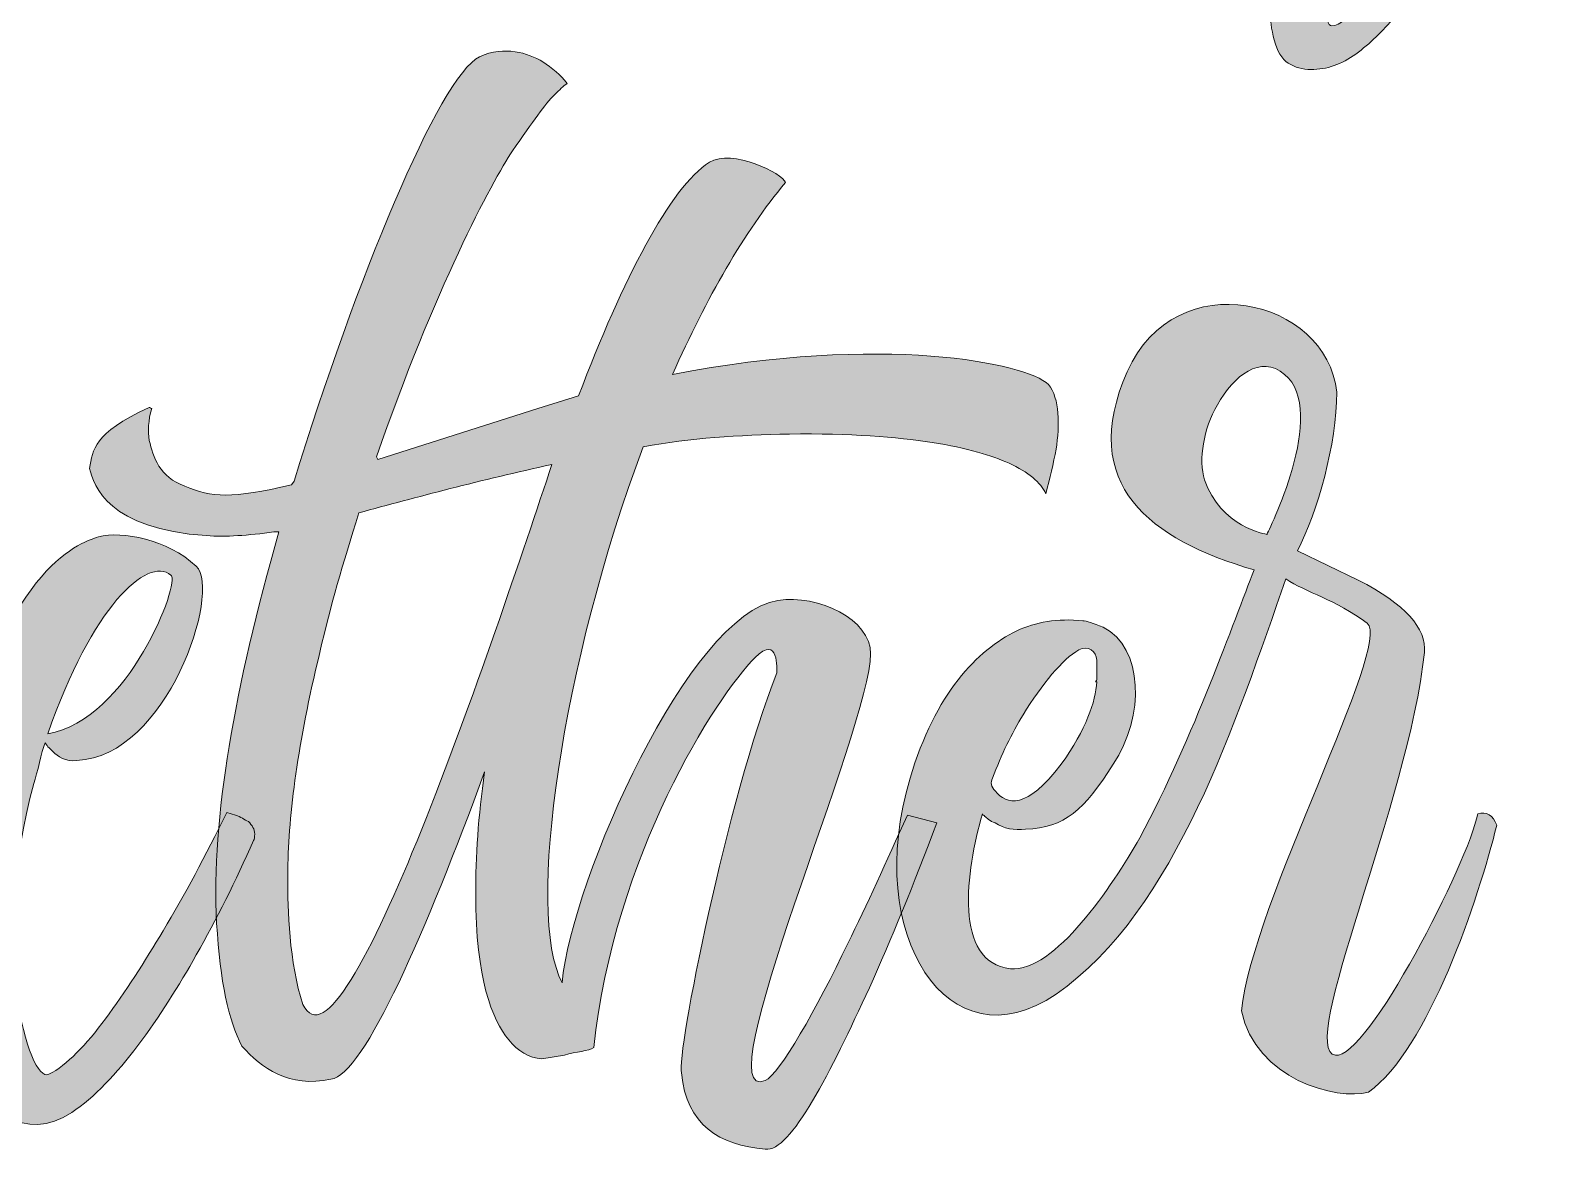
# Model space of a CAD drawing. Header units: inches. Extents: x 148 to 932, y -886 to -194.
# Drawn here: x 540 to 931.8, y -820.7 to -528.9 of the extents above; entities that cross this region are included whole.
import ezdxf

# ---------------------------------------------------------------- set-up
doc = ezdxf.new("R2010")
doc.units = ezdxf.units.IN
doc.header["$MEASUREMENT"] = 0
doc.layers.add('Layer 1', color=7, linetype='Continuous')

# ---------------------------------------------------------------- blocks, each defined once
blk = doc.blocks.new('block 3')
at = {"layer": 'Layer 1', "true_color": 0x040404}
h = blk.add_hatch(color=18, dxfattribs=at)
h.dxf.hatch_style = 2
edge = h.paths.add_edge_path()
edge.add_spline(control_points=[(929.63, -429.14), (931.3, -429.62), (931.84, -430.82), (931.25, -432.73), (930.64, -434.65), (930.11, -436.09), (929.63, -437.05), (925.79, -448.55), (921.66, -459.82), (917.23, -470.84), (912.79, -481.87), (907.82, -492.65), (902.31, -503.19), (900.87, -506.07), (898.95, -509.54), (896.55, -513.62), (894.16, -517.69), (891.46, -521.59), (888.47, -525.3), (885.47, -529.02), (882.17, -532.19), (878.58, -534.83), (874.98, -537.47), (871.15, -538.79), (867.08, -538.79), (864.92, -538.79), (863, -538.25), (861.32, -537.17), (859.64, -536.09), (858.45, -534.11), (857.73, -531.24), (857.01, -528.6), (856.65, -525.9), (856.65, -523.15), (856.65, -520.39), (856.77, -517.69), (857.01, -515.06), (857.49, -511.94), (857.96, -508.95), (858.45, -506.07), (858.92, -503.19), (859.4, -500.2), (859.89, -497.08), (860.6, -493.96), (861.56, -490.07), (862.76, -485.4), (863.96, -480.73), (865.21, -476.05), (866.54, -471.38), (867.85, -466.71), (868.99, -462.51), (869.95, -458.8), (870.91, -455.08), (871.39, -452.86), (871.39, -452.14), (871.63, -450.95), (871.8, -449.75), (871.93, -448.55), (872.05, -447.35), (871.87, -446.16), (871.39, -444.95), (870.19, -442.8), (868.39, -441.3), (866, -440.46), (863.6, -439.62), (861.44, -438.73), (859.53, -437.76), (854.49, -435.61), (849.88, -432.68), (845.69, -428.96), (841.49, -425.24), (839.28, -420.39), (839.03, -414.4), (838.56, -408.41), (840.35, -403.38), (844.43, -399.3), (846.82, -396.91), (849.82, -395.7), (853.41, -395.7), (855.33, -395.7), (857.13, -396.19), (858.81, -397.14), (861.44, -398.58), (863, -400.74), (863.48, -403.61), (863.96, -406.49), (863.96, -409.25), (863.48, -411.88), (863, -417.87), (861.56, -423.39), (859.17, -428.42), (862.76, -429.86), (866.48, -431.18), (870.31, -432.37), (874.14, -433.57), (877.38, -435.85), (880.02, -439.2), (882.17, -442.08), (883.61, -445.26), (884.33, -448.73), (885.05, -452.21), (885.41, -455.74), (885.41, -459.34), (885.41, -463.41), (885.17, -467.37), (884.69, -471.2), (884.21, -475.04), (883.61, -478.87), (882.89, -482.7), (882.41, -484.62), (881.39, -488.04), (879.84, -492.95), (878.28, -497.86), (876.72, -502.89), (875.16, -508.05), (873.6, -513.2), (872.47, -517.75), (871.75, -521.71), (871.03, -525.66), (871.27, -527.64), (872.47, -527.64), (874.38, -527.64), (877.08, -525.3), (880.56, -520.63), (884.03, -515.96), (887.69, -510.44), (891.52, -504.09), (895.35, -497.74), (899.01, -491.33), (902.49, -484.86), (905.96, -478.39), (908.54, -473.36), (910.21, -469.76), (910.94, -467.85), (912.01, -465.27), (913.45, -462.03), (914.89, -458.8), (916.33, -455.44), (917.77, -451.96), (919.2, -448.49), (920.58, -445.31), (921.9, -442.44), (923.21, -439.56), (923.99, -437.65), (924.24, -436.69), (924.71, -435.49), (925.25, -433.93), (925.85, -432.01), (926.45, -430.1), (927.47, -429.14), (928.91, -429.14), (928.91, -429.14), (929.63, -429.14), (929.63, -429.14)], knot_values=[0, 0, 0, 0, 1, 1, 1, 2, 2, 2, 3, 3, 3, 4, 4, 4, 5, 5, 5, 6, 6, 6, 7, 7, 7, 8, 8, 8, 9, 9, 9, 10, 10, 10, 11, 11, 11, 12, 12, 12, 13, 13, 13, 14, 14, 14, 15, 15, 15, 16, 16, 16, 17, 17, 17, 18, 18, 18, 19, 19, 19, 20, 20, 20, 21, 21, 21, 22, 22, 22, 23, 23, 23, 24, 24, 24, 25, 25, 25, 26, 26, 26, 27, 27, 27, 28, 28, 28, 29, 29, 29, 30, 30, 30, 31, 31, 31, 32, 32, 32, 33, 33, 33, 34, 34, 34, 35, 35, 35, 36, 36, 36, 37, 37, 37, 38, 38, 38, 39, 39, 39, 40, 40, 40, 41, 41, 41, 42, 42, 42, 43, 43, 43, 44, 44, 44, 45, 45, 45, 46, 46, 46, 47, 47, 47, 48, 48, 48, 49, 49, 49, 50, 50, 50, 51, 51, 51, 51], degree=3, periodic=1)
edge = h.paths.add_edge_path()
edge.add_spline(control_points=[(851.26, -423.74), (851.73, -424.23), (852.34, -424.64), (853.05, -425), (853.77, -425.36), (854.37, -425.78), (854.85, -426.26), (855.33, -425.06), (856.05, -423.09), (857.01, -420.33), (857.96, -417.58), (858.63, -414.76), (858.99, -411.88), (859.35, -409), (859.22, -406.43), (858.63, -404.15), (858.03, -401.88), (856.53, -400.74), (854.13, -400.74), (854.13, -400.74), (853.05, -400.74), (853.05, -400.74), (850.42, -401.22), (848.51, -402.6), (847.3, -404.87), (846.11, -407.15), (845.51, -409.36), (845.51, -411.52), (845.03, -416.55), (846.94, -420.63), (851.26, -423.74)], knot_values=[0, 0, 0, 0, 1, 1, 1, 2, 2, 2, 3, 3, 3, 4, 4, 4, 5, 5, 5, 6, 6, 6, 7, 7, 7, 8, 8, 8, 9, 9, 9, 10, 10, 10, 10], degree=3, periodic=1)
at = {"layer": 'Layer 1', "lineweight": 0}
blk.add_open_spline([(929.63, -429.14), (931.3, -429.62), (931.84, -430.82), (931.25, -432.73), (930.64, -434.65), (930.11, -436.09), (929.63, -437.05), (925.79, -448.55), (921.66, -459.82), (917.23, -470.84), (912.79, -481.87), (907.82, -492.65), (902.31, -503.19), (900.87, -506.07), (898.95, -509.54), (896.55, -513.62), (894.16, -517.69), (891.46, -521.59), (888.47, -525.3), (885.47, -529.02), (882.17, -532.19), (878.58, -534.83), (874.98, -537.47), (871.15, -538.79), (867.08, -538.79), (864.92, -538.79), (863, -538.25), (861.32, -537.17), (859.64, -536.09), (858.45, -534.11), (857.73, -531.24), (857.01, -528.6), (856.65, -525.9), (856.65, -523.15), (856.65, -520.39), (856.77, -517.69), (857.01, -515.06), (857.49, -511.94), (857.96, -508.95), (858.45, -506.07), (858.92, -503.19), (859.4, -500.2), (859.89, -497.08), (860.6, -493.96), (861.56, -490.07), (862.76, -485.4), (863.96, -480.73), (865.21, -476.05), (866.54, -471.38), (867.85, -466.71), (868.99, -462.51), (869.95, -458.8), (870.91, -455.08), (871.39, -452.86), (871.39, -452.14), (871.63, -450.95), (871.8, -449.75), (871.93, -448.55), (872.05, -447.35), (871.87, -446.16), (871.39, -444.95), (870.19, -442.8), (868.39, -441.3), (866, -440.46), (863.6, -439.62), (861.44, -438.73), (859.53, -437.76), (854.49, -435.61), (849.88, -432.68), (845.69, -428.96), (841.49, -425.24), (839.28, -420.39), (839.03, -414.4), (838.56, -408.41), (840.35, -403.38), (844.43, -399.3), (846.82, -396.91), (849.82, -395.7), (853.41, -395.7), (855.33, -395.7), (857.13, -396.19), (858.81, -397.14), (861.44, -398.58), (863, -400.74), (863.48, -403.61), (863.96, -406.49), (863.96, -409.25), (863.48, -411.88), (863, -417.87), (861.56, -423.39), (859.17, -428.42), (862.76, -429.86), (866.48, -431.18), (870.31, -432.37), (874.14, -433.57), (877.38, -435.85), (880.02, -439.2), (882.17, -442.08), (883.61, -445.26), (884.33, -448.73), (885.05, -452.21), (885.41, -455.74), (885.41, -459.34), (885.41, -463.41), (885.17, -467.37), (884.69, -471.2), (884.21, -475.04), (883.61, -478.87), (882.89, -482.7), (882.41, -484.62), (881.39, -488.04), (879.84, -492.95), (878.28, -497.86), (876.72, -502.89), (875.16, -508.05), (873.6, -513.2), (872.47, -517.75), (871.75, -521.71), (871.03, -525.66), (871.27, -527.64), (872.47, -527.64), (874.38, -527.64), (877.08, -525.3), (880.56, -520.63), (884.03, -515.96), (887.69, -510.44), (891.52, -504.09), (895.35, -497.74), (899.01, -491.33), (902.49, -484.86), (905.96, -478.39), (908.54, -473.36), (910.21, -469.76), (910.94, -467.85), (912.01, -465.27), (913.45, -462.03), (914.89, -458.8), (916.33, -455.44), (917.77, -451.96), (919.2, -448.49), (920.58, -445.31), (921.9, -442.44), (923.21, -439.56), (923.99, -437.65), (924.24, -436.69), (924.71, -435.49), (925.25, -433.93), (925.85, -432.01), (926.45, -430.1), (927.47, -429.14), (928.91, -429.14), (928.91, -429.14), (929.63, -429.14), (929.63, -429.14)], degree=3, knots=[0, 0, 0, 0, 1, 1, 1, 2, 2, 2, 3, 3, 3, 4, 4, 4, 5, 5, 5, 6, 6, 6, 7, 7, 7, 8, 8, 8, 9, 9, 9, 10, 10, 10, 11, 11, 11, 12, 12, 12, 13, 13, 13, 14, 14, 14, 15, 15, 15, 16, 16, 16, 17, 17, 17, 18, 18, 18, 19, 19, 19, 20, 20, 20, 21, 21, 21, 22, 22, 22, 23, 23, 23, 24, 24, 24, 25, 25, 25, 26, 26, 26, 27, 27, 27, 28, 28, 28, 29, 29, 29, 30, 30, 30, 31, 31, 31, 32, 32, 32, 33, 33, 33, 34, 34, 34, 35, 35, 35, 36, 36, 36, 37, 37, 37, 38, 38, 38, 39, 39, 39, 40, 40, 40, 41, 41, 41, 42, 42, 42, 43, 43, 43, 44, 44, 44, 45, 45, 45, 46, 46, 46, 47, 47, 47, 48, 48, 48, 49, 49, 49, 50, 50, 50, 51, 51, 51, 51], dxfattribs=at)
blk = doc.blocks.new('block 4')
at = {"layer": 'Layer 1', "true_color": 0x040404}
h = blk.add_hatch(color=18, dxfattribs=at)
h.dxf.hatch_style = 2
edge = h.paths.add_edge_path()
edge.add_spline(control_points=[(570.33, -625.09), (570.65, -625.09), (570.65, -625.41), (570.98, -625.41), (570, -628.33), (570, -631.25), (570.33, -633.52), (571.3, -637.74), (572.92, -642.93), (579.41, -645.2), (586.22, -648.12), (591.42, -648.44), (606.67, -644.88), (606.67, -644.88), (607.32, -643.9), (607.32, -643.9), (622.89, -593.29), (644.3, -540.73), (654.69, -535.53), (661.18, -532.61), (667.02, -534.56), (670.91, -536.83), (673.18, -538.46), (675.45, -540.08), (677.07, -542.35), (676.1, -543), (675.13, -543.97), (673.83, -545.27), (671.56, -547.54), (668.31, -552.08), (663.12, -559.54), (657.93, -567.33), (643, -595.23), (628.4, -637.74), (628.4, -637.74), (628.73, -638.39), (628.73, -638.39), (628.73, -638.39), (669.61, -625.41), (669.61, -625.41), (669.61, -625.41), (679.99, -622.16), (679.99, -622.16), (691.35, -592.32), (703.35, -568.95), (713.41, -562.46), (719.25, -558.9), (732.23, -565.39), (732.88, -567.66), (722.17, -580.31), (712.76, -597.18), (704, -616.65), (757.54, -606.27), (794.53, -613.73), (800.04, -619.24), (802.96, -622.81), (802.96, -629.63), (801.99, -635.79), (801.34, -639.36), (800.37, -643.25), (799.39, -647.15), (798.1, -644.23), (794.85, -641.63), (789.98, -639.36), (781.22, -635.47), (765, -631.57), (733.85, -631.9), (720.88, -632.22), (708.55, -632.87), (696.54, -635.14), (675.78, -690.3), (666.37, -754.22), (675.78, -772.06), (678.37, -745.46), (708.22, -677.97), (730.93, -674.4), (741.32, -672.78), (754.62, -679.27), (754.62, -688.03), (754.62, -706.52), (711.79, -803.54), (727.69, -797.05), (731.26, -795.42), (740.99, -778.55), (748.78, -762.01), (753.65, -752.27), (758.51, -741.24), (764.03, -729.24), (764.03, -729.24), (771.49, -731.18), (771.49, -731.18), (765.65, -747.08), (759.81, -761.03), (754.29, -773.36), (744.56, -794.45), (734.18, -815.54), (727.69, -814.57), (716.01, -813.59), (707.57, -808.4), (706.27, -795.1), (704.98, -790.23), (717.96, -725.34), (730.61, -692.9), (730.61, -692.25), (731.26, -682.84), (725.09, -689), (715.04, -699.06), (689.08, -739.62), (683.89, -788.61), (682.59, -789.58), (679.34, -789.58), (676.42, -790.56), (676.42, -790.56), (670.59, -791.53), (670.59, -791.53), (667.34, -791.21), (664.42, -789.58), (662.15, -786.66), (657.93, -781.47), (653.71, -771.09), (653.71, -749.35), (653.71, -739.94), (654.36, -729.56), (655.98, -718.2), (641.38, -758.11), (625.16, -795.75), (616.73, -796.72), (606.02, -798.99), (598.88, -793.8), (594.01, -788.29), (590.44, -781.47), (588.5, -772.06), (587.52, -756.81), (586.22, -729.56), (592.06, -697.11), (603.42, -656.88), (603.42, -656.88), (602.12, -656.88), (602.12, -656.88), (595.63, -657.85), (589.79, -658.18), (584.93, -657.85), (559.94, -656.23), (556.05, -645.2), (555.08, -640.66), (556.05, -635.79), (555.73, -631.9), (570.33, -625.09)], knot_values=[0, 0, 0, 0, 1, 1, 1, 2, 2, 2, 3, 3, 3, 4, 4, 4, 5, 5, 5, 6, 6, 6, 7, 7, 7, 8, 8, 8, 9, 9, 9, 10, 10, 10, 11, 11, 11, 12, 12, 12, 13, 13, 13, 14, 14, 14, 15, 15, 15, 16, 16, 16, 17, 17, 17, 18, 18, 18, 19, 19, 19, 20, 20, 20, 21, 21, 21, 22, 22, 22, 23, 23, 23, 24, 24, 24, 25, 25, 25, 26, 26, 26, 27, 27, 27, 28, 28, 28, 29, 29, 29, 30, 30, 30, 31, 31, 31, 32, 32, 32, 33, 33, 33, 34, 34, 34, 35, 35, 35, 36, 36, 36, 37, 37, 37, 38, 38, 38, 39, 39, 39, 40, 40, 40, 41, 41, 41, 42, 42, 42, 43, 43, 43, 44, 44, 44, 45, 45, 45, 46, 46, 46, 47, 47, 47, 48, 48, 48, 49, 49, 49, 49], degree=3, periodic=1)
edge = h.paths.add_edge_path()
edge.add_spline(control_points=[(605.69, -745.78), (605.69, -752.6), (606.02, -767.2), (609.59, -777.58), (619.97, -799.32), (658.9, -682.51), (673.18, -639.69), (655.01, -643.58), (638.46, -648.12), (623.86, -652.01), (619.65, -665.97), (617.05, -673.43), (612.83, -692.25), (607.64, -714.31), (605.69, -731.83), (605.69, -745.78)], knot_values=[0, 0, 0, 0, 1, 1, 1, 2, 2, 2, 3, 3, 3, 4, 4, 4, 5, 5, 5, 5], degree=3, periodic=1)
h = blk.add_hatch(color=18, dxfattribs=at)
h.dxf.hatch_style = 2
edge = h.paths.add_edge_path()
edge.add_spline(control_points=[(852.61, -666.62), (826, -658.83), (807.51, -644.88), (820.16, -616), (832.49, -588.1), (871.1, -597.18), (873.7, -621.19), (873.7, -634.5), (868.83, -651.69), (863.64, -661.75), (863.64, -661.75), (879.21, -669.21), (879.21, -669.21), (891.22, -675.38), (896.73, -681.54), (896.08, -687.71), (892.19, -725.67), (863.31, -789.26), (873.37, -790.56), (881.48, -791.85), (907.44, -740.92), (909.71, -728.91), (911.98, -728.26), (913.6, -729.24), (914.58, -731.83), (910.03, -750.32), (897.06, -789.26), (881.81, -799.97), (873.7, -802.24), (852.93, -796.72), (849.36, -779.2), (851.96, -752.27), (887.97, -685.43), (881.48, -680.24), (873.37, -674.08), (865.91, -672.46), (860.72, -668.89), (848.06, -704.58), (832.81, -753.57), (801.99, -774.98), (774.41, -793.8), (752.67, -759.73), (764.68, -719.83), (771.17, -698.09), (781.87, -687.06), (791.93, -682.19), (796.8, -679.92), (802.32, -678.95), (808.8, -679.59), (809.78, -679.59), (811.4, -680.24), (814, -681.22), (824.38, -686.41), (824.7, -703.93), (816.59, -716.26), (809.13, -727.94), (804.26, -732.48), (794.2, -732.81), (791.28, -733.13), (788.69, -732.81), (786.42, -731.18), (785.12, -730.86), (784.15, -729.89), (783.82, -729.56), (783.5, -729.24), (783.17, -729.24), (783.17, -728.91), (778.95, -743.51), (775.71, -766.87), (790.31, -768.49), (801.67, -769.47), (816.27, -747.4), (823.4, -735.08), (837.36, -708.79), (847.42, -679.59), (852.61, -666.62)], knot_values=[0, 0, 0, 0, 1, 1, 1, 2, 2, 2, 3, 3, 3, 4, 4, 4, 5, 5, 5, 6, 6, 6, 7, 7, 7, 8, 8, 8, 9, 9, 9, 10, 10, 10, 11, 11, 11, 12, 12, 12, 13, 13, 13, 14, 14, 14, 15, 15, 15, 16, 16, 16, 17, 17, 17, 18, 18, 18, 19, 19, 19, 20, 20, 20, 21, 21, 21, 22, 22, 22, 23, 23, 23, 24, 24, 24, 25, 25, 25, 25], degree=3, periodic=1)
edge = h.paths.add_edge_path()
edge.add_spline(control_points=[(786.42, -723.07), (789.34, -726.64), (794.53, -727.94), (803.29, -716.26), (809.78, -707.17), (812.05, -700.36), (812.37, -695.17), (812.37, -695.17), (812.05, -695.17), (812.05, -695.17), (812.37, -694.84), (812.37, -694.84), (812.37, -694.52), (812.37, -694.52), (812.37, -689.65), (812.37, -689.65), (812.37, -687.38), (810.1, -685.76), (807.83, -687.06), (803.61, -689.33), (798.42, -695.82), (793.56, -703.6), (790.64, -708.47), (788.04, -713.66), (785.77, -719.83), (785.12, -720.8), (785.44, -722.1), (786.42, -723.07)], knot_values=[0, 0, 0, 0, 1, 1, 1, 2, 2, 2, 3, 3, 3, 4, 4, 4, 5, 5, 5, 6, 6, 6, 7, 7, 7, 8, 8, 8, 9, 9, 9, 9], degree=3, periodic=1)
edge = h.paths.add_edge_path()
edge.add_spline(control_points=[(860.39, -616.65), (854.23, -611.46), (847.42, -616.97), (843.2, -624.44), (839.63, -630.6), (838.33, -638.39), (839.95, -643.58), (843.85, -655.58), (855.85, -657.53), (855.85, -657.53), (855.85, -657.53), (871.75, -626.06), (860.39, -616.65)], knot_values=[0, 0, 0, 0, 1, 1, 1, 2, 2, 2, 3, 3, 3, 4, 4, 4, 4], degree=3, periodic=1)
h = blk.add_hatch(color=18, dxfattribs=at)
h.dxf.hatch_style = 2
edge = h.paths.add_edge_path()
edge.add_spline(control_points=[(597.25, -734.1), (597.25, -734.75), (597.25, -735.4), (596.93, -735.73), (592.39, -746.11), (587.52, -755.84), (582.33, -764.93), (573.57, -780.5), (561.89, -797.69), (550.53, -805.16), (526.52, -820.73), (508.68, -775.63), (520.68, -721.12), (532.69, -666.94), (551.83, -659.8), (557.35, -658.18), (563.51, -656.56), (574.87, -658.83), (582.33, -665.64), (588.82, -672.13), (574.87, -714.31), (551.83, -715.28), (548.91, -715.61), (546.96, -714.31), (545.67, -713.01), (544.69, -712.04), (544.04, -711.39), (543.72, -710.74), (542.75, -713.01), (541.77, -718.53), (540.8, -721.12), (529.44, -762.65), (539.5, -798.02), (544.69, -795.42), (553.78, -790.88), (564.48, -774.34), (573.89, -758.76), (579.41, -749.68), (584.6, -739.62), (590.12, -728.59), (590.12, -728.59), (592.39, -729.24), (592.39, -729.24), (593.69, -729.56), (594.66, -730.53), (595.63, -730.86), (596.6, -731.83), (597.25, -732.81), (597.25, -734.1)], knot_values=[0, 0, 0, 0, 1, 1, 1, 2, 2, 2, 3, 3, 3, 4, 4, 4, 5, 5, 5, 6, 6, 6, 7, 7, 7, 8, 8, 8, 9, 9, 9, 10, 10, 10, 11, 11, 11, 12, 12, 12, 13, 13, 13, 14, 14, 14, 15, 15, 15, 16, 16, 16, 16], degree=3, periodic=1)
edge = h.paths.add_edge_path()
edge.add_spline(control_points=[(544.37, -708.47), (565.13, -704.9), (578.44, -669.54), (575.84, -667.91), (569.68, -663.05), (555.72, -676.03), (544.37, -708.47)], knot_values=[0, 0, 0, 0, 1, 1, 1, 2, 2, 2, 2], degree=3, periodic=1)
at = {"layer": 'Layer 1', "lineweight": 0}
for points, knots in [([(570.33, -625.09), (570.65, -625.09), (570.65, -625.41), (570.98, -625.41), (570, -628.33), (570, -631.25), (570.33, -633.52), (571.3, -637.74), (572.92, -642.93), (579.41, -645.2), (586.22, -648.12), (591.42, -648.44), (606.67, -644.88), (606.67, -644.88), (607.32, -643.9), (607.32, -643.9), (622.89, -593.29), (644.3, -540.73), (654.69, -535.53), (661.18, -532.61), (667.02, -534.56), (670.91, -536.83), (673.18, -538.46), (675.45, -540.08), (677.07, -542.35), (676.1, -543), (675.13, -543.97), (673.83, -545.27), (671.56, -547.54), (668.31, -552.08), (663.12, -559.54), (657.93, -567.33), (643, -595.23), (628.4, -637.74), (628.4, -637.74), (628.73, -638.39), (628.73, -638.39), (628.73, -638.39), (669.61, -625.41), (669.61, -625.41), (669.61, -625.41), (679.99, -622.16), (679.99, -622.16), (691.35, -592.32), (703.35, -568.95), (713.41, -562.46), (719.25, -558.9), (732.23, -565.39), (732.88, -567.66), (722.17, -580.31), (712.76, -597.18), (704, -616.65), (757.54, -606.27), (794.53, -613.73), (800.04, -619.24), (802.96, -622.81), (802.96, -629.63), (801.99, -635.79), (801.34, -639.36), (800.37, -643.25), (799.39, -647.15), (798.1, -644.23), (794.85, -641.63), (789.98, -639.36), (781.22, -635.47), (765, -631.57), (733.85, -631.9), (720.88, -632.22), (708.55, -632.87), (696.54, -635.14), (675.78, -690.3), (666.37, -754.22), (675.78, -772.06), (678.37, -745.46), (708.22, -677.97), (730.93, -674.4), (741.32, -672.78), (754.62, -679.27), (754.62, -688.03), (754.62, -706.52), (711.79, -803.54), (727.69, -797.05), (731.26, -795.42), (740.99, -778.55), (748.78, -762.01), (753.65, -752.27), (758.51, -741.24), (764.03, -729.24), (764.03, -729.24), (771.49, -731.18), (771.49, -731.18), (765.65, -747.08), (759.81, -761.03), (754.29, -773.36), (744.56, -794.45), (734.18, -815.54), (727.69, -814.57), (716.01, -813.59), (707.57, -808.4), (706.27, -795.1), (704.98, -790.23), (717.96, -725.34), (730.61, -692.9), (730.61, -692.25), (731.26, -682.84), (725.09, -689), (715.04, -699.06), (689.08, -739.62), (683.89, -788.61), (682.59, -789.58), (679.34, -789.58), (676.42, -790.56), (676.42, -790.56), (670.59, -791.53), (670.59, -791.53), (667.34, -791.21), (664.42, -789.58), (662.15, -786.66), (657.93, -781.47), (653.71, -771.09), (653.71, -749.35), (653.71, -739.94), (654.36, -729.56), (655.98, -718.2), (641.38, -758.11), (625.16, -795.75), (616.73, -796.72), (606.02, -798.99), (598.88, -793.8), (594.01, -788.29), (590.44, -781.47), (588.5, -772.06), (587.52, -756.81), (586.22, -729.56), (592.06, -697.11), (603.42, -656.88), (603.42, -656.88), (602.12, -656.88), (602.12, -656.88), (595.63, -657.85), (589.79, -658.18), (584.93, -657.85), (559.94, -656.23), (556.05, -645.2), (555.08, -640.66), (556.05, -635.79), (555.73, -631.9), (570.33, -625.09)], [0, 0, 0, 0, 1, 1, 1, 2, 2, 2, 3, 3, 3, 4, 4, 4, 5, 5, 5, 6, 6, 6, 7, 7, 7, 8, 8, 8, 9, 9, 9, 10, 10, 10, 11, 11, 11, 12, 12, 12, 13, 13, 13, 14, 14, 14, 15, 15, 15, 16, 16, 16, 17, 17, 17, 18, 18, 18, 19, 19, 19, 20, 20, 20, 21, 21, 21, 22, 22, 22, 23, 23, 23, 24, 24, 24, 25, 25, 25, 26, 26, 26, 27, 27, 27, 28, 28, 28, 29, 29, 29, 30, 30, 30, 31, 31, 31, 32, 32, 32, 33, 33, 33, 34, 34, 34, 35, 35, 35, 36, 36, 36, 37, 37, 37, 38, 38, 38, 39, 39, 39, 40, 40, 40, 41, 41, 41, 42, 42, 42, 43, 43, 43, 44, 44, 44, 45, 45, 45, 46, 46, 46, 47, 47, 47, 48, 48, 48, 49, 49, 49, 49]), ([(852.61, -666.62), (826, -658.83), (807.51, -644.88), (820.16, -616), (832.49, -588.1), (871.1, -597.18), (873.7, -621.19), (873.7, -634.5), (868.83, -651.69), (863.64, -661.75), (863.64, -661.75), (879.21, -669.21), (879.21, -669.21), (891.22, -675.38), (896.73, -681.54), (896.08, -687.71), (892.19, -725.67), (863.31, -789.26), (873.37, -790.56), (881.48, -791.85), (907.44, -740.92), (909.71, -728.91), (911.98, -728.26), (913.6, -729.24), (914.58, -731.83), (910.03, -750.32), (897.06, -789.26), (881.81, -799.97), (873.7, -802.24), (852.93, -796.72), (849.36, -779.2), (851.96, -752.27), (887.97, -685.43), (881.48, -680.24), (873.37, -674.08), (865.91, -672.46), (860.72, -668.89), (848.06, -704.58), (832.81, -753.57), (801.99, -774.98), (774.41, -793.8), (752.67, -759.73), (764.68, -719.83), (771.17, -698.09), (781.87, -687.06), (791.93, -682.19), (796.8, -679.92), (802.32, -678.95), (808.8, -679.59), (809.78, -679.59), (811.4, -680.24), (814, -681.22), (824.38, -686.41), (824.7, -703.93), (816.59, -716.26), (809.13, -727.94), (804.26, -732.48), (794.2, -732.81), (791.28, -733.13), (788.69, -732.81), (786.42, -731.18), (785.12, -730.86), (784.15, -729.89), (783.82, -729.56), (783.5, -729.24), (783.17, -729.24), (783.17, -728.91), (778.95, -743.51), (775.71, -766.87), (790.31, -768.49), (801.67, -769.47), (816.27, -747.4), (823.4, -735.08), (837.36, -708.79), (847.42, -679.59), (852.61, -666.62)], [0, 0, 0, 0, 1, 1, 1, 2, 2, 2, 3, 3, 3, 4, 4, 4, 5, 5, 5, 6, 6, 6, 7, 7, 7, 8, 8, 8, 9, 9, 9, 10, 10, 10, 11, 11, 11, 12, 12, 12, 13, 13, 13, 14, 14, 14, 15, 15, 15, 16, 16, 16, 17, 17, 17, 18, 18, 18, 19, 19, 19, 20, 20, 20, 21, 21, 21, 22, 22, 22, 23, 23, 23, 24, 24, 24, 25, 25, 25, 25]), ([(860.39, -616.65), (854.23, -611.46), (847.42, -616.97), (843.2, -624.44), (839.63, -630.6), (838.33, -638.39), (839.95, -643.58), (843.85, -655.58), (855.85, -657.53), (855.85, -657.53), (855.85, -657.53), (871.75, -626.06), (860.39, -616.65)], [0, 0, 0, 0, 1, 1, 1, 2, 2, 2, 3, 3, 3, 4, 4, 4, 4]), ([(605.69, -745.78), (605.69, -752.6), (606.02, -767.2), (609.59, -777.58), (619.97, -799.32), (658.9, -682.51), (673.18, -639.69), (655.01, -643.58), (638.46, -648.12), (623.86, -652.01), (619.65, -665.97), (617.05, -673.43), (612.83, -692.25), (607.64, -714.31), (605.69, -731.83), (605.69, -745.78)], [0, 0, 0, 0, 1, 1, 1, 2, 2, 2, 3, 3, 3, 4, 4, 4, 5, 5, 5, 5]), ([(597.25, -734.1), (597.25, -734.75), (597.25, -735.4), (596.93, -735.73), (592.39, -746.11), (587.52, -755.84), (582.33, -764.93), (573.57, -780.5), (561.89, -797.69), (550.53, -805.16), (526.52, -820.73), (508.68, -775.63), (520.68, -721.12), (532.69, -666.94), (551.83, -659.8), (557.35, -658.18), (563.51, -656.56), (574.87, -658.83), (582.33, -665.64), (588.82, -672.13), (574.87, -714.31), (551.83, -715.28), (548.91, -715.61), (546.96, -714.31), (545.67, -713.01), (544.69, -712.04), (544.04, -711.39), (543.72, -710.74), (542.75, -713.01), (541.77, -718.53), (540.8, -721.12), (529.44, -762.65), (539.5, -798.02), (544.69, -795.42), (553.78, -790.88), (564.48, -774.34), (573.89, -758.76), (579.41, -749.68), (584.6, -739.62), (590.12, -728.59), (590.12, -728.59), (592.39, -729.24), (592.39, -729.24), (593.69, -729.56), (594.66, -730.53), (595.63, -730.86), (596.6, -731.83), (597.25, -732.81), (597.25, -734.1)], [0, 0, 0, 0, 1, 1, 1, 2, 2, 2, 3, 3, 3, 4, 4, 4, 5, 5, 5, 6, 6, 6, 7, 7, 7, 8, 8, 8, 9, 9, 9, 10, 10, 10, 11, 11, 11, 12, 12, 12, 13, 13, 13, 14, 14, 14, 15, 15, 15, 16, 16, 16, 16]), ([(544.37, -708.47), (565.13, -704.9), (578.44, -669.54), (575.84, -667.91), (569.68, -663.05), (555.72, -676.03), (544.37, -708.47)], [0, 0, 0, 0, 1, 1, 1, 2, 2, 2, 2]), ([(786.42, -723.07), (789.34, -726.64), (794.53, -727.94), (803.29, -716.26), (809.78, -707.17), (812.05, -700.36), (812.37, -695.17), (812.37, -695.17), (812.05, -695.17), (812.05, -695.17), (812.37, -694.84), (812.37, -694.84), (812.37, -694.52), (812.37, -694.52), (812.37, -689.65), (812.37, -689.65), (812.37, -687.38), (810.1, -685.76), (807.83, -687.06), (803.61, -689.33), (798.42, -695.82), (793.56, -703.6), (790.64, -708.47), (788.04, -713.66), (785.77, -719.83), (785.12, -720.8), (785.44, -722.1), (786.42, -723.07)], [0, 0, 0, 0, 1, 1, 1, 2, 2, 2, 3, 3, 3, 4, 4, 4, 5, 5, 5, 6, 6, 6, 7, 7, 7, 8, 8, 8, 9, 9, 9, 9])]:
    blk.add_open_spline(points, degree=3, knots=knots, dxfattribs=at)
blk = doc.blocks.new('block 2')
at = {"layer": 'Layer 1'}
for name in ['block 3', 'block 4']:
    blk.add_blockref(name, (0, 0), dxfattribs=at)

msp = doc.modelspace()

# ---------------------------------------------------------------- block references
at = {"layer": 'Layer 1'}
msp.add_blockref('block 2', (0, 0), dxfattribs=at)

doc.saveas('drawing.dxf')
